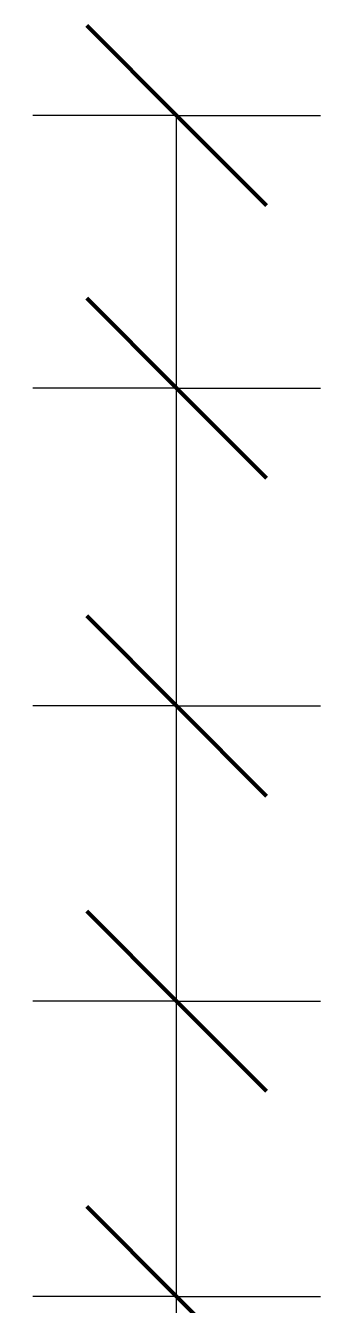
# Model space of a CAD drawing. Header units: millimetres. Extents: x 5559 to 16882, y -798 to 6095.
# Drawn here: x 5737 to 5885, y 2349 to 2988 of the extents above; entities that cross this region are included whole.
import ezdxf

# ---------------------------------------------------------------- set-up
doc = ezdxf.new("R2010")
doc.units = ezdxf.units.MM
doc.layers.add('A-ANNO-DIMS', color=211, linetype='Continuous', lineweight=9)
doc.layers.add('A-ANNO-DIMS-30', color=211, linetype='Continuous', lineweight=9)
doc.styles.add('Arial_2', font='arial.ttf', dxfattribs={"height": 60})
doc.dimstyles.new('Arc_Length_-_2_5mm_Arial_1', dxfattribs={"dimscale": 304.8, "dimtxt": 73.458677, "dimasz": 0.295276, "dimexe": 0.23622, "dimexo": 0.0625, "dimgap": 0.147638, "dimtad": 1, "dimdec": 0, "dimzin": 0, "dimdsep": 46, "dimtxsty": 'Arial_2', "dimblk1": 'OBLIQUE', "dimblk2": 'OBLIQUE', "dimsah": 1, "dimcen": 0.09, "dimazin": 0, "dimtfac": 1, "dimtdec": 4, "dimtix": 1, "dimtmove": 0, "dimatfit": 3, "dimfxl": 0.23622, "dimfxlon": 1, "dimtvp": 1, "dimtfill": 1, "dimtolj": 1, "dimtzin": 0, "dimarcsym": 2})

# ---------------------------------------------------------------- blocks, each defined once
blk = doc.blocks.new('DIMBLOCK31-Elevation Front Copy 1')
at = {"layer": 'A-ANNO-DIMS-30', "lineweight": 50, "transparency": 16777216}
for p, q in [((5812.67, 2352.93), (5767.67, 2397.93)), ((5812.67, 2352.93), (5857.67, 2307.93)), ((5812.67, 2205.34), (5767.67, 2250.34)), ((5812.67, 2205.34), (5857.67, 2160.34))]:
    blk.add_line(p, q, dxfattribs=at)
at = {"layer": 'A-ANNO-DIMS-30', "transparency": 16777216}
for p, q in [((5812.67, 2352.93), (5740.67, 2352.93)), ((5812.67, 2205.34), (5812.67, 2352.93)), ((5812.67, 2352.93), (5884.67, 2352.93)), ((5812.67, 2205.34), (5740.67, 2205.34)), ((5812.67, 2205.34), (5884.67, 2205.34))]:
    blk.add_line(p, q, dxfattribs=at)
blk = doc.blocks.new('_Oblique')
at = {"color": 0, "linetype": 'ByBlock', "lineweight": -2}
blk.add_line((-0.5, -0.5), (0.5, 0.5), dxfattribs=at)
blk = doc.blocks.new('DIMBLOCK32-Elevation Front Copy 1')
at = {"layer": 'A-ANNO-DIMS-30', "lineweight": 50, "transparency": 16777216}
for p, q in [((5812.67, 2500.51), (5767.67, 2545.51)), ((5812.67, 2500.51), (5857.67, 2455.51)), ((5812.67, 2352.93), (5767.67, 2397.93)), ((5812.67, 2352.93), (5857.67, 2307.93))]:
    blk.add_line(p, q, dxfattribs=at)
at = {"layer": 'A-ANNO-DIMS-30', "transparency": 16777216}
for p, q in [((5812.67, 2500.51), (5740.67, 2500.51)), ((5812.67, 2352.93), (5812.67, 2500.51)), ((5812.67, 2500.51), (5884.67, 2500.51)), ((5812.67, 2352.93), (5740.67, 2352.93)), ((5812.67, 2352.93), (5884.67, 2352.93))]:
    blk.add_line(p, q, dxfattribs=at)
blk = doc.blocks.new('DIMBLOCK33-Elevation Front Copy 1')
at = {"layer": 'A-ANNO-DIMS-30', "lineweight": 50, "transparency": 16777216}
for p, q in [((5812.67, 2648.1), (5767.67, 2693.1)), ((5812.67, 2648.1), (5857.67, 2603.1)), ((5812.67, 2500.51), (5767.67, 2545.51)), ((5812.67, 2500.51), (5857.67, 2455.51))]:
    blk.add_line(p, q, dxfattribs=at)
at = {"layer": 'A-ANNO-DIMS-30', "transparency": 16777216}
for p, q in [((5812.67, 2648.1), (5740.67, 2648.1)), ((5812.67, 2500.51), (5812.67, 2648.1)), ((5812.67, 2648.1), (5884.67, 2648.1)), ((5812.67, 2500.51), (5740.67, 2500.51)), ((5812.67, 2500.51), (5884.67, 2500.51))]:
    blk.add_line(p, q, dxfattribs=at)
blk = doc.blocks.new('DIMBLOCK34-Elevation Front Copy 1')
at = {"layer": 'A-ANNO-DIMS-30', "lineweight": 50, "transparency": 16777216}
for p, q in [((5812.67, 2806.93), (5767.67, 2851.93)), ((5812.67, 2806.93), (5857.67, 2761.93)), ((5812.67, 2648.1), (5767.67, 2693.1)), ((5812.67, 2648.1), (5857.67, 2603.1))]:
    blk.add_line(p, q, dxfattribs=at)
at = {"layer": 'A-ANNO-DIMS-30', "transparency": 16777216}
for p, q in [((5812.67, 2806.93), (5740.67, 2806.93)), ((5812.67, 2648.1), (5812.67, 2806.93)), ((5812.67, 2806.93), (5884.67, 2806.93)), ((5812.67, 2648.1), (5740.67, 2648.1)), ((5812.67, 2648.1), (5884.67, 2648.1))]:
    blk.add_line(p, q, dxfattribs=at)
blk = doc.blocks.new('DIMBLOCK35-Elevation Front Copy 1')
at = {"layer": 'A-ANNO-DIMS-30', "lineweight": 50, "transparency": 16777216}
for p, q in [((5812.67, 2943.26), (5767.67, 2988.26)), ((5812.67, 2943.26), (5857.67, 2898.26)), ((5812.67, 2806.93), (5767.67, 2851.93)), ((5812.67, 2806.93), (5857.67, 2761.93))]:
    blk.add_line(p, q, dxfattribs=at)
at = {"layer": 'A-ANNO-DIMS-30', "transparency": 16777216}
for p, q in [((5812.67, 2943.26), (5740.67, 2943.26)), ((5812.67, 2806.93), (5812.67, 2943.26)), ((5812.67, 2943.26), (5884.67, 2943.26)), ((5812.67, 2806.93), (5740.67, 2806.93)), ((5812.67, 2806.93), (5884.67, 2806.93))]:
    blk.add_line(p, q, dxfattribs=at)
blk = doc.blocks.new('DIMBLOCK36-Elevation Front Copy 1')
at = {"layer": 'A-ANNO-DIMS-30', "lineweight": 50, "transparency": 16777216}
for p, q in [((5812.67, 2806.93), (5767.67, 2851.93)), ((5812.67, 2806.93), (5857.67, 2761.93)), ((5812.67, 2648.1), (5767.67, 2693.1)), ((5812.67, 2648.1), (5857.67, 2603.1)), ((5812.67, 2500.51), (5767.67, 2545.51)), ((5812.67, 2500.51), (5857.67, 2455.51)), ((5812.67, 2352.93), (5767.67, 2397.93)), ((5812.67, 2352.93), (5857.67, 2307.93)), ((5812.67, 2205.34), (5767.67, 2250.34)), ((5812.67, 2205.34), (5857.67, 2160.34)), ((5812.67, 2057.76), (5767.67, 2102.76)), ((5812.67, 2057.76), (5857.67, 2012.76)), ((5812.67, 1910.18), (5767.67, 1955.18)), ((5812.67, 1910.18), (5857.67, 1865.18)), ((5812.67, 1762.59), (5767.67, 1807.59)), ((5812.67, 1762.59), (5857.67, 1717.59)), ((5812.67, 1615.01), (5767.67, 1660.01)), ((5812.67, 1615.01), (5857.67, 1570.01)), ((5812.67, 1467.42), (5767.67, 1512.42)), ((5812.67, 1467.42), (5857.67, 1422.42)), ((5812.67, 1319.84), (5767.67, 1364.84)), ((5812.67, 1319.84), (5857.67, 1274.84)), ((5812.67, 1172.26), (5767.67, 1217.26)), ((5812.67, 1172.26), (5857.67, 1127.26)), ((5812.67, 1024.67), (5767.67, 1069.67)), ((5812.67, 1024.67), (5857.67, 979.67)), ((5812.67, 877.09), (5767.67, 922.09)), ((5812.67, 877.09), (5857.67, 832.09)), ((5812.67, 729.5), (5767.67, 774.5)), ((5812.67, 729.5), (5857.67, 684.5)), ((5812.67, 581.92), (5767.67, 626.92)), ((5812.67, 581.92), (5857.67, 536.92)), ((5812.67, 434.34), (5767.67, 479.34)), ((5812.67, 434.34), (5857.67, 389.34)), ((5812.67, 286.75), (5767.67, 331.75)), ((5812.67, 286.75), (5857.67, 241.75)), ((5812.67, 139.17), (5767.67, 184.17)), ((5812.67, 139.17), (5857.67, 94.17)), ((5812.67, -8.42), (5767.67, 36.58)), ((5812.67, -8.42), (5857.67, -53.42)), ((5812.67, -156), (5767.67, -111)), ((5812.67, -156), (5857.67, -201))]:
    blk.add_line(p, q, dxfattribs=at)
at = {"layer": 'A-ANNO-DIMS-30', "transparency": 16777216}
for p, q in [((5812.67, 2806.93), (5740.67, 2806.93)), ((5812.67, 2648.1), (5812.67, 2806.93)), ((5812.67, 2806.93), (5884.67, 2806.93)), ((5812.67, 2648.1), (5740.67, 2648.1)), ((5812.67, -156), (5812.67, 2648.1)), ((5812.67, 2500.51), (5812.67, 2648.1)), ((5812.67, 2648.1), (5884.67, 2648.1)), ((5812.67, 2500.51), (5740.67, 2500.51)), ((5812.67, 2352.93), (5812.67, 2500.51)), ((5812.67, 2500.51), (5884.67, 2500.51)), ((5812.67, 2352.93), (5740.67, 2352.93)), ((5812.67, 2205.34), (5812.67, 2352.93)), ((5812.67, 2352.93), (5884.67, 2352.93)), ((5812.67, 2205.34), (5740.67, 2205.34)), ((5812.67, 2057.76), (5812.67, 2205.34)), ((5812.67, 2205.34), (5884.67, 2205.34)), ((5812.67, 2057.76), (5740.67, 2057.76)), ((5812.67, 1910.18), (5812.67, 2057.76)), ((5812.67, 2057.76), (5884.67, 2057.76)), ((5812.67, 1910.18), (5740.67, 1910.18)), ((5812.67, 1762.59), (5812.67, 1910.18)), ((5812.67, 1910.18), (5884.67, 1910.18)), ((5812.67, 1762.59), (5740.67, 1762.59)), ((5812.67, 1615.01), (5812.67, 1762.59)), ((5812.67, 1762.59), (5884.67, 1762.59)), ((5812.67, 1615.01), (5740.67, 1615.01)), ((5812.67, 1467.42), (5812.67, 1615.01)), ((5812.67, 1615.01), (5884.67, 1615.01)), ((5812.67, 1467.42), (5740.67, 1467.42)), ((5812.67, 1319.84), (5812.67, 1467.42)), ((5812.67, 1467.42), (5884.67, 1467.42)), ((5812.67, 1319.84), (5740.67, 1319.84)), ((5812.67, 1172.26), (5812.67, 1319.84)), ((5812.67, 1319.84), (5884.67, 1319.84)), ((5812.67, 1172.26), (5740.67, 1172.26)), ((5812.67, 1024.67), (5812.67, 1172.26)), ((5812.67, 1172.26), (5884.67, 1172.26)), ((5812.67, 1024.67), (5740.67, 1024.67)), ((5812.67, 877.09), (5812.67, 1024.67)), ((5812.67, 1024.67), (5884.67, 1024.67)), ((5812.67, 877.09), (5740.67, 877.09)), ((5812.67, 729.5), (5812.67, 877.09)), ((5812.67, 877.09), (5884.67, 877.09)), ((5812.67, 729.5), (5740.67, 729.5)), ((5812.67, 581.92), (5812.67, 729.5)), ((5812.67, 729.5), (5884.67, 729.5)), ((5812.67, 581.92), (5740.67, 581.92)), ((5812.67, 434.34), (5812.67, 581.92)), ((5812.67, 581.92), (5884.67, 581.92)), ((5812.67, 434.34), (5740.67, 434.34)), ((5812.67, 286.75), (5812.67, 434.34)), ((5812.67, 434.34), (5884.67, 434.34)), ((5812.67, 286.75), (5740.67, 286.75)), ((5812.67, 139.17), (5812.67, 286.75)), ((5812.67, 286.75), (5884.67, 286.75)), ((5812.67, 139.17), (5740.67, 139.17)), ((5812.67, -8.42), (5812.67, 139.17)), ((5812.67, 139.17), (5884.67, 139.17)), ((5812.67, -8.42), (5740.67, -8.42)), ((5812.67, -156), (5812.67, -8.42)), ((5812.67, -8.42), (5884.67, -8.42)), ((5812.67, -156), (5740.67, -156)), ((5812.67, -156), (5884.67, -156))]:
    blk.add_line(p, q, dxfattribs=at)
blk = doc.blocks.new('_None')
blk = doc.blocks.new('DIMBLOCK37-Elevation Front Copy 1')
at = {"layer": 'A-ANNO-DIMS-30', "lineweight": 50, "transparency": 16777216}
for p, q in [((5812.67, 2943.26), (5767.67, 2988.26)), ((5812.67, 2943.26), (5857.67, 2898.26)), ((5812.67, 2806.93), (5767.67, 2851.93)), ((5812.67, 2806.93), (5857.67, 2761.93)), ((5812.67, 2648.1), (5767.67, 2693.1)), ((5812.67, 2648.1), (5857.67, 2603.1))]:
    blk.add_line(p, q, dxfattribs=at)
at = {"layer": 'A-ANNO-DIMS-30', "transparency": 16777216}
for p, q in [((5812.67, 2943.26), (5740.67, 2943.26)), ((5812.67, 2806.93), (5812.67, 2943.26)), ((5812.67, 2943.26), (5884.67, 2943.26)), ((5812.67, 2806.93), (5740.67, 2806.93)), ((5812.67, 2648.1), (5812.67, 2806.93)), ((5812.67, 2648.1), (5812.67, 2806.93)), ((5812.67, 2806.93), (5884.67, 2806.93)), ((5812.67, 2648.1), (5740.67, 2648.1)), ((5812.67, 2648.1), (5884.67, 2648.1))]:
    blk.add_line(p, q, dxfattribs=at)
blk = doc.blocks.new('DIMBLOCK38-Elevation Front Copy 1')
at = {"layer": 'A-ANNO-DIMS-30', "lineweight": 50, "transparency": 16777216}
for p, q in [((5812.67, 2943.26), (5767.67, 2988.26)), ((5812.67, 2943.26), (5857.67, 2898.26)), ((5812.67, 2806.93), (5767.67, 2851.93)), ((5812.67, 2806.93), (5857.67, 2761.93))]:
    blk.add_line(p, q, dxfattribs=at)
at = {"layer": 'A-ANNO-DIMS-30', "transparency": 16777216}
for p, q in [((5812.67, 2943.26), (5740.67, 2943.26)), ((5812.67, 2806.93), (5812.67, 2943.26)), ((5812.67, 2806.93), (5812.67, 2943.26)), ((5812.67, 2943.26), (5884.67, 2943.26)), ((5812.67, 2806.93), (5740.67, 2806.93)), ((5812.67, 2806.93), (5884.67, 2806.93))]:
    blk.add_line(p, q, dxfattribs=at)

msp = doc.modelspace()

# ---------------------------------------------------------------- dimensions: what is measured, and where the dimension line sits
at = {"layer": 'A-ANNO-DIMS'}
for base, p1, p2, text, override, picture, middle in [((5812.67, 2943.26), (5884.67, 2806.93), (5884.67, 2943.26), '136', {"dimpost": '<>', "dimblk1": 'None', "dimblk2": 'None', "dimsah": 1, "dimfxl": 136.333985}, 'DIMBLOCK38-Elevation Front Copy 1', (5737.02, 2875.1)), ((5812.67, 2806.93), (5884.67, 2648.1), (5884.67, 2806.93), '159', {"dimpost": '<>', "dimblk1": 'None', "dimblk2": 'None', "dimsah": 1, "dimfxl": 158.833985}, 'DIMBLOCK37-Elevation Front Copy 1', (5737.04, 2727.51)), ((5812.67, 2943.26), (5884.67, 2806.93), (5884.67, 2943.26), ' ', {"dimpost": '<>', "dimfxl": 136.333985}, 'DIMBLOCK35-Elevation Front Copy 1', (5812.67, 2875.1)), ((5812.67, 2648.1), (5884.67, -156), (5884.67, 2648.1), '2804', {"dimpost": '<>', "dimblk1": 'None', "dimblk2": 'None', "dimsah": 1, "dimfxl": 2804.095715}, 'DIMBLOCK36-Elevation Front Copy 1', (5737.04, 1246.05)), ((5812.67, 2806.93), (5884.67, 2648.1), (5884.67, 2806.93), ' ', {"dimpost": '<>', "dimfxl": 158.833985}, 'DIMBLOCK34-Elevation Front Copy 1', (5812.67, 2727.51)), ((5812.67, 2648.1), (5884.67, 2500.51), (5884.67, 2648.1), ' ', {"dimpost": '<>', "dimfxl": 147.583985}, 'DIMBLOCK33-Elevation Front Copy 1', (5812.67, 2574.3)), ((5812.67, 2500.51), (5884.67, 2352.93), (5884.67, 2500.51), ' ', {"dimpost": '<>', "dimfxl": 147.583985}, 'DIMBLOCK32-Elevation Front Copy 1', (5812.67, 2426.72)), ((5812.67, 2352.93), (5884.67, 2205.34), (5884.67, 2352.93), ' ', {"dimpost": '<>', "dimfxl": 147.583985}, 'DIMBLOCK31-Elevation Front Copy 1', (5812.67, 2279.14))]:
    dim = msp.add_linear_dim(base=base, p1=p1, p2=p2, angle=90, text=text, dimstyle='Arc_Length_-_2_5mm_Arial_1', override=override, dxfattribs=at)
    dim.commit()
    dim.dimension.update_dxf_attribs({"geometry": picture, "text_midpoint": middle})

doc.saveas('drawing.dxf')
